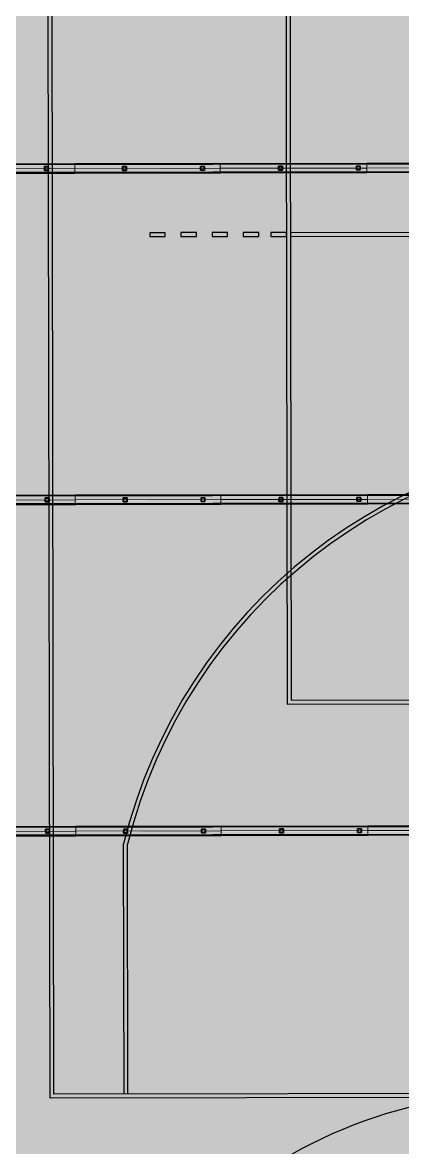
# Model space of a CAD drawing. Header units: inches. Extents: x 1693 to 10990, y 1878 to 5055.
# Drawn here: x 10303.23 to 10306.52, y 4348.23 to 4357.97 of the extents above; entities that cross this region are included whole.
import ezdxf

# ---------------------------------------------------------------- set-up
doc = ezdxf.new("R2010")
doc.units = ezdxf.units.IN
doc.linetypes.add('Rayas Pequeñas', pattern=[0.141111, 0.070556, -0.070556])
doc.layers.add('BLOQUE E-MOBILIARIO', color=7, linetype='Continuous')
doc.layers.add('BLOQUE E-MOBILIARIO_Pluma_Nº__28', color=7, linetype='Continuous', lineweight=35, true_color=0xa80f02)
doc.layers.add('CUBIERTA CALAMINON Y TRANSLUCIDO_Pluma_Nº__4', color=7, linetype='Continuous', lineweight=13, true_color=0x029e21)
doc.layers.add('CUBIERTA CALAMINON Y TRANSLUCIDO_Pluma_Nº__19', color=255, linetype='Continuous', lineweight=0)
doc.layers.add('CUBIERTA CALAMINON Y TRANSLUCIDO_Pluma_Nº__60', color=230, linetype='Continuous', lineweight=25)
pattern_1 = [(45, (0, 0), (-0.079549513, 0.079549513), []), (45, (-0.02652, 0.02652), (-0.079549513, 0.079549513), [])]

# ---------------------------------------------------------------- blocks, each defined once
blk = doc.blocks.new('SHS Conf en Caliente V 23[206]', base_point=(-13.126, -408.467))
at = {"layer": 'BLOQUE E-MOBILIARIO', "linetype": 'Continuous', "lineweight": 0, "true_color": 0xffffff}
h = blk.add_hatch(dxfattribs=at)
h.set_pattern_fill('ACERO', style=0, pattern_type=2)
h.set_pattern_definition(pattern_1)
h.paths.add_polyline_path([(-13.142, -408.435), (-13.158, -408.482), (-13.111, -408.498), (-13.094, -408.451)])
h.paths.add_polyline_path([(-13.14, -408.439), (-13.098, -408.453), (-13.112, -408.495), (-13.154, -408.48)], flags=0)
at = {"layer": 'BLOQUE E-MOBILIARIO_Pluma_Nº__28', "color": 14, "linetype": 'Rayas Pequeñas', "lineweight": 35, "true_color": 0xa80f02}
for p, q in [((-13.158, -408.482), (-13.142, -408.435)), ((-13.111, -408.498), (-13.158, -408.482)), ((-13.14, -408.439), (-13.154, -408.48)), ((-13.154, -408.48), (-13.112, -408.495)), ((-13.142, -408.435), (-13.094, -408.451)), ((-13.098, -408.453), (-13.14, -408.439)), ((-13.112, -408.495), (-13.098, -408.453)), ((-13.094, -408.451), (-13.111, -408.498))]:
    blk.add_line(p, q, dxfattribs=at)
blk = doc.blocks.new('SHS Conf en Caliente V 23[207]', base_point=(-14.073, -408.144))
at = {"layer": 'BLOQUE E-MOBILIARIO', "linetype": 'Continuous', "lineweight": 0, "true_color": 0xffffff}
h = blk.add_hatch(dxfattribs=at)
h.set_pattern_fill('ACERO', style=0, pattern_type=2)
h.set_pattern_definition(pattern_1)
h.paths.add_polyline_path([(-14.088, -408.112), (-14.104, -408.159), (-14.057, -408.175), (-14.041, -408.128)])
h.paths.add_polyline_path([(-14.086, -408.116), (-14.045, -408.13), (-14.059, -408.171), (-14.1, -408.157)], flags=0)
at = {"layer": 'BLOQUE E-MOBILIARIO_Pluma_Nº__28', "color": 14, "linetype": 'Rayas Pequeñas', "lineweight": 35, "true_color": 0xa80f02}
for p, q in [((-14.104, -408.159), (-14.088, -408.112)), ((-14.057, -408.175), (-14.104, -408.159)), ((-14.086, -408.116), (-14.1, -408.157)), ((-14.1, -408.157), (-14.059, -408.171)), ((-14.088, -408.112), (-14.041, -408.128)), ((-14.045, -408.13), (-14.086, -408.116)), ((-14.059, -408.171), (-14.045, -408.13)), ((-14.041, -408.128), (-14.057, -408.175))]:
    blk.add_line(p, q, dxfattribs=at)
blk = doc.blocks.new('SHS Conf en Caliente V 23[208]', base_point=(-15.019, -407.82))
at = {"layer": 'BLOQUE E-MOBILIARIO', "linetype": 'Continuous', "lineweight": 0, "true_color": 0xffffff}
h = blk.add_hatch(dxfattribs=at)
h.set_pattern_fill('ACERO', style=0, pattern_type=2)
h.set_pattern_definition(pattern_1)
h.paths.add_polyline_path([(-15.034, -407.789), (-15.051, -407.836), (-15.003, -407.852), (-14.987, -407.805)])
h.paths.add_polyline_path([(-15.033, -407.792), (-14.991, -407.807), (-15.005, -407.848), (-15.047, -407.834)], flags=0)
at = {"layer": 'BLOQUE E-MOBILIARIO_Pluma_Nº__28', "color": 14, "linetype": 'Rayas Pequeñas', "lineweight": 35, "true_color": 0xa80f02}
for p, q in [((-15.051, -407.836), (-15.034, -407.789)), ((-15.033, -407.792), (-15.047, -407.834)), ((-15.034, -407.789), (-14.987, -407.805)), ((-14.991, -407.807), (-15.033, -407.792)), ((-15.005, -407.848), (-14.991, -407.807)), ((-14.987, -407.805), (-15.003, -407.852)), ((-15.003, -407.852), (-15.051, -407.836)), ((-15.047, -407.834), (-15.005, -407.848))]:
    blk.add_line(p, q, dxfattribs=at)
blk = doc.blocks.new('SHS Conf en Caliente V 23[209]', base_point=(-15.965, -407.497))
at = {"layer": 'BLOQUE E-MOBILIARIO', "linetype": 'Continuous', "lineweight": 0, "true_color": 0xffffff}
h = blk.add_hatch(dxfattribs=at)
h.set_pattern_fill('ACERO', style=0, pattern_type=2)
h.set_pattern_definition(pattern_1)
h.paths.add_polyline_path([(-15.981, -407.466), (-15.997, -407.513), (-15.95, -407.529), (-15.933, -407.482)])
h.paths.add_polyline_path([(-15.979, -407.469), (-15.937, -407.484), (-15.952, -407.525), (-15.993, -407.511)], flags=0)
at = {"layer": 'BLOQUE E-MOBILIARIO_Pluma_Nº__28', "color": 14, "linetype": 'Rayas Pequeñas', "lineweight": 35, "true_color": 0xa80f02}
for p, q in [((-15.997, -407.513), (-15.981, -407.466)), ((-15.95, -407.529), (-15.997, -407.513)), ((-15.979, -407.469), (-15.993, -407.511)), ((-15.993, -407.511), (-15.952, -407.525)), ((-15.981, -407.466), (-15.933, -407.482)), ((-15.937, -407.484), (-15.979, -407.469)), ((-15.952, -407.525), (-15.937, -407.484)), ((-15.933, -407.482), (-15.95, -407.529))]:
    blk.add_line(p, q, dxfattribs=at)
blk = doc.blocks.new('SHS Conf en Caliente V 23[210]', base_point=(-16.912, -407.174))
at = {"layer": 'BLOQUE E-MOBILIARIO', "linetype": 'Continuous', "lineweight": 0, "true_color": 0xffffff}
h = blk.add_hatch(dxfattribs=at)
h.set_pattern_fill('ACERO', style=0, pattern_type=2)
h.set_pattern_definition(pattern_1)
h.paths.add_polyline_path([(-16.927, -407.142), (-16.943, -407.19), (-16.896, -407.206), (-16.88, -407.159)])
h.paths.add_polyline_path([(-16.925, -407.146), (-16.884, -407.16), (-16.898, -407.202), (-16.94, -407.188)], flags=0)
at = {"layer": 'BLOQUE E-MOBILIARIO_Pluma_Nº__28', "color": 14, "linetype": 'Rayas Pequeñas', "lineweight": 35, "true_color": 0xa80f02}
for p, q in [((-16.943, -407.19), (-16.927, -407.142)), ((-16.896, -407.206), (-16.943, -407.19)), ((-16.925, -407.146), (-16.94, -407.188)), ((-16.94, -407.188), (-16.898, -407.202)), ((-16.927, -407.142), (-16.88, -407.159)), ((-16.884, -407.16), (-16.925, -407.146)), ((-16.898, -407.202), (-16.884, -407.16)), ((-16.88, -407.159), (-16.896, -407.206))]:
    blk.add_line(p, q, dxfattribs=at)
blk = doc.blocks.new('SHS Conf en Caliente V 23[235]', base_point=(-14.499, -412.489))
at = {"layer": 'BLOQUE E-MOBILIARIO', "linetype": 'Continuous', "lineweight": 0, "true_color": 0xffffff}
h = blk.add_hatch(dxfattribs=at)
h.set_pattern_fill('ACERO', style=0, pattern_type=2)
h.set_pattern_definition(pattern_1)
h.paths.add_polyline_path([(-14.515, -412.457), (-14.531, -412.504), (-14.484, -412.52), (-14.468, -412.473)])
h.paths.add_polyline_path([(-14.513, -412.461), (-14.472, -412.475), (-14.486, -412.517), (-14.527, -412.502)], flags=0)
at = {"layer": 'BLOQUE E-MOBILIARIO_Pluma_Nº__28', "color": 14, "linetype": 'Rayas Pequeñas', "lineweight": 35, "true_color": 0xa80f02}
for p, q in [((-14.531, -412.504), (-14.515, -412.457)), ((-14.484, -412.52), (-14.531, -412.504)), ((-14.513, -412.461), (-14.527, -412.502)), ((-14.527, -412.502), (-14.486, -412.517)), ((-14.515, -412.457), (-14.468, -412.473)), ((-14.472, -412.475), (-14.513, -412.461)), ((-14.486, -412.517), (-14.472, -412.475)), ((-14.468, -412.473), (-14.484, -412.52))]:
    blk.add_line(p, q, dxfattribs=at)
blk = doc.blocks.new('SHS Conf en Caliente V 23[236]', base_point=(-15.446, -412.166))
at = {"layer": 'BLOQUE E-MOBILIARIO', "linetype": 'Continuous', "lineweight": 0, "true_color": 0xffffff}
h = blk.add_hatch(dxfattribs=at)
h.set_pattern_fill('ACERO', style=0, pattern_type=2)
h.set_pattern_definition(pattern_1)
h.paths.add_polyline_path([(-15.461, -412.134), (-15.478, -412.181), (-15.43, -412.197), (-15.414, -412.15)])
h.paths.add_polyline_path([(-15.46, -412.138), (-15.418, -412.152), (-15.432, -412.193), (-15.474, -412.179)], flags=0)
at = {"layer": 'BLOQUE E-MOBILIARIO_Pluma_Nº__28', "color": 14, "linetype": 'Rayas Pequeñas', "lineweight": 35, "true_color": 0xa80f02}
for p, q in [((-15.478, -412.181), (-15.461, -412.134)), ((-15.46, -412.138), (-15.474, -412.179)), ((-15.461, -412.134), (-15.414, -412.15)), ((-15.418, -412.152), (-15.46, -412.138)), ((-15.43, -412.197), (-15.478, -412.181)), ((-15.474, -412.179), (-15.432, -412.193)), ((-15.432, -412.193), (-15.418, -412.152)), ((-15.414, -412.15), (-15.43, -412.197))]:
    blk.add_line(p, q, dxfattribs=at)
blk = doc.blocks.new('SHS Conf en Caliente V 23[237]', base_point=(-16.392, -411.842))
at = {"layer": 'BLOQUE E-MOBILIARIO', "linetype": 'Continuous', "lineweight": 0, "true_color": 0xffffff}
h = blk.add_hatch(dxfattribs=at)
h.set_pattern_fill('ACERO', style=0, pattern_type=2)
h.set_pattern_definition(pattern_1)
h.paths.add_polyline_path([(-16.408, -411.811), (-16.424, -411.858), (-16.377, -411.874), (-16.36, -411.827)])
h.paths.add_polyline_path([(-16.406, -411.814), (-16.364, -411.829), (-16.378, -411.87), (-16.42, -411.856)], flags=0)
at = {"layer": 'BLOQUE E-MOBILIARIO_Pluma_Nº__28', "color": 14, "linetype": 'Rayas Pequeñas', "lineweight": 35, "true_color": 0xa80f02}
for p, q in [((-16.424, -411.858), (-16.408, -411.811)), ((-16.406, -411.814), (-16.42, -411.856)), ((-16.408, -411.811), (-16.36, -411.827)), ((-16.364, -411.829), (-16.406, -411.814)), ((-16.378, -411.87), (-16.364, -411.829)), ((-16.36, -411.827), (-16.377, -411.874)), ((-16.377, -411.874), (-16.424, -411.858)), ((-16.42, -411.856), (-16.378, -411.87))]:
    blk.add_line(p, q, dxfattribs=at)
blk = doc.blocks.new('SHS Conf en Caliente V 23[238]', base_point=(-17.339, -411.519))
at = {"layer": 'BLOQUE E-MOBILIARIO', "linetype": 'Continuous', "lineweight": 0, "true_color": 0xffffff}
h = blk.add_hatch(dxfattribs=at)
h.set_pattern_fill('ACERO', style=0, pattern_type=2)
h.set_pattern_definition(pattern_1)
h.paths.add_polyline_path([(-17.354, -411.488), (-17.37, -411.535), (-17.323, -411.551), (-17.307, -411.504)])
h.paths.add_polyline_path([(-17.352, -411.491), (-17.311, -411.506), (-17.325, -411.547), (-17.366, -411.533)], flags=0)
at = {"layer": 'BLOQUE E-MOBILIARIO_Pluma_Nº__28', "color": 14, "linetype": 'Rayas Pequeñas', "lineweight": 35, "true_color": 0xa80f02}
for p, q in [((-17.37, -411.535), (-17.354, -411.488)), ((-17.323, -411.551), (-17.37, -411.535)), ((-17.352, -411.491), (-17.366, -411.533)), ((-17.366, -411.533), (-17.325, -411.547)), ((-17.354, -411.488), (-17.307, -411.504)), ((-17.311, -411.506), (-17.352, -411.491)), ((-17.325, -411.547), (-17.311, -411.506)), ((-17.307, -411.504), (-17.323, -411.551))]:
    blk.add_line(p, q, dxfattribs=at)
blk = doc.blocks.new('SHS Conf en Caliente V 23[239]', base_point=(-18.285, -411.196))
at = {"layer": 'BLOQUE E-MOBILIARIO', "linetype": 'Continuous', "lineweight": 0, "true_color": 0xffffff}
h = blk.add_hatch(dxfattribs=at)
h.set_pattern_fill('ACERO', style=0, pattern_type=2)
h.set_pattern_definition(pattern_1)
h.paths.add_polyline_path([(-18.3, -411.164), (-18.317, -411.212), (-18.269, -411.228), (-18.253, -411.181)])
h.paths.add_polyline_path([(-18.299, -411.168), (-18.257, -411.182), (-18.271, -411.224), (-18.313, -411.21)], flags=0)
at = {"layer": 'BLOQUE E-MOBILIARIO_Pluma_Nº__28', "color": 14, "linetype": 'Rayas Pequeñas', "lineweight": 35, "true_color": 0xa80f02}
for p, q in [((-18.317, -411.212), (-18.3, -411.164)), ((-18.269, -411.228), (-18.317, -411.212)), ((-18.299, -411.168), (-18.313, -411.21)), ((-18.313, -411.21), (-18.271, -411.224)), ((-18.3, -411.164), (-18.253, -411.181)), ((-18.257, -411.182), (-18.299, -411.168)), ((-18.271, -411.224), (-18.257, -411.182)), ((-18.253, -411.181), (-18.269, -411.228))]:
    blk.add_line(p, q, dxfattribs=at)
blk = doc.blocks.new('SHS Conf en Caliente V 23[264]', base_point=(-15.873, -416.511))
at = {"layer": 'BLOQUE E-MOBILIARIO', "linetype": 'Continuous', "lineweight": 0, "true_color": 0xffffff}
h = blk.add_hatch(dxfattribs=at)
h.set_pattern_fill('ACERO', style=0, pattern_type=2)
h.set_pattern_definition(pattern_1)
h.paths.add_polyline_path([(-15.888, -416.479), (-15.904, -416.526), (-15.857, -416.542), (-15.841, -416.495)])
h.paths.add_polyline_path([(-15.886, -416.483), (-15.845, -416.497), (-15.859, -416.539), (-15.901, -416.524)], flags=0)
at = {"layer": 'BLOQUE E-MOBILIARIO_Pluma_Nº__28', "color": 14, "linetype": 'Rayas Pequeñas', "lineweight": 35, "true_color": 0xa80f02}
for p, q in [((-15.904, -416.526), (-15.888, -416.479)), ((-15.857, -416.542), (-15.904, -416.526)), ((-15.886, -416.483), (-15.901, -416.524)), ((-15.901, -416.524), (-15.859, -416.539)), ((-15.888, -416.479), (-15.841, -416.495)), ((-15.845, -416.497), (-15.886, -416.483)), ((-15.859, -416.539), (-15.845, -416.497)), ((-15.841, -416.495), (-15.857, -416.542))]:
    blk.add_line(p, q, dxfattribs=at)
blk = doc.blocks.new('SHS Conf en Caliente V 23[265]', base_point=(-16.819, -416.188))
at = {"layer": 'BLOQUE E-MOBILIARIO', "linetype": 'Continuous', "lineweight": 0, "true_color": 0xffffff}
h = blk.add_hatch(dxfattribs=at)
h.set_pattern_fill('ACERO', style=0, pattern_type=2)
h.set_pattern_definition(pattern_1)
h.paths.add_polyline_path([(-16.835, -416.156), (-16.851, -416.203), (-16.804, -416.219), (-16.787, -416.172)])
h.paths.add_polyline_path([(-16.833, -416.16), (-16.791, -416.174), (-16.805, -416.215), (-16.847, -416.201)], flags=0)
at = {"layer": 'BLOQUE E-MOBILIARIO_Pluma_Nº__28', "color": 14, "linetype": 'Rayas Pequeñas', "lineweight": 35, "true_color": 0xa80f02}
for p, q in [((-16.851, -416.203), (-16.835, -416.156)), ((-16.833, -416.16), (-16.847, -416.201)), ((-16.835, -416.156), (-16.787, -416.172)), ((-16.791, -416.174), (-16.833, -416.16)), ((-16.805, -416.215), (-16.791, -416.174)), ((-16.787, -416.172), (-16.804, -416.219)), ((-16.804, -416.219), (-16.851, -416.203)), ((-16.847, -416.201), (-16.805, -416.215))]:
    blk.add_line(p, q, dxfattribs=at)
blk = doc.blocks.new('SHS Conf en Caliente V 23[266]', base_point=(-17.765, -415.864))
at = {"layer": 'BLOQUE E-MOBILIARIO', "linetype": 'Continuous', "lineweight": 0, "true_color": 0xffffff}
h = blk.add_hatch(dxfattribs=at)
h.set_pattern_fill('ACERO', style=0, pattern_type=2)
h.set_pattern_definition(pattern_1)
h.paths.add_polyline_path([(-17.781, -415.833), (-17.797, -415.88), (-17.75, -415.896), (-17.734, -415.849)])
h.paths.add_polyline_path([(-17.779, -415.837), (-17.738, -415.851), (-17.752, -415.892), (-17.793, -415.878)], flags=0)
at = {"layer": 'BLOQUE E-MOBILIARIO_Pluma_Nº__28', "color": 14, "linetype": 'Rayas Pequeñas', "lineweight": 35, "true_color": 0xa80f02}
for p, q in [((-17.797, -415.88), (-17.781, -415.833)), ((-17.75, -415.896), (-17.797, -415.88)), ((-17.779, -415.837), (-17.793, -415.878)), ((-17.793, -415.878), (-17.752, -415.892)), ((-17.781, -415.833), (-17.734, -415.849)), ((-17.738, -415.851), (-17.779, -415.837)), ((-17.752, -415.892), (-17.738, -415.851)), ((-17.734, -415.849), (-17.75, -415.896))]:
    blk.add_line(p, q, dxfattribs=at)
blk = doc.blocks.new('SHS Conf en Caliente V 23[267]', base_point=(-18.712, -415.541))
at = {"layer": 'BLOQUE E-MOBILIARIO', "linetype": 'Continuous', "lineweight": 0, "true_color": 0xffffff}
h = blk.add_hatch(dxfattribs=at)
h.set_pattern_fill('ACERO', style=0, pattern_type=2)
h.set_pattern_definition(pattern_1)
h.paths.add_polyline_path([(-18.727, -415.51), (-18.744, -415.557), (-18.696, -415.573), (-18.68, -415.526)])
h.paths.add_polyline_path([(-18.726, -415.513), (-18.684, -415.528), (-18.698, -415.569), (-18.74, -415.555)], flags=0)
at = {"layer": 'BLOQUE E-MOBILIARIO_Pluma_Nº__28', "color": 14, "linetype": 'Rayas Pequeñas', "lineweight": 35, "true_color": 0xa80f02}
for p, q in [((-18.744, -415.557), (-18.727, -415.51)), ((-18.696, -415.573), (-18.744, -415.557)), ((-18.726, -415.513), (-18.74, -415.555)), ((-18.74, -415.555), (-18.698, -415.569)), ((-18.727, -415.51), (-18.68, -415.526)), ((-18.684, -415.528), (-18.726, -415.513)), ((-18.698, -415.569), (-18.684, -415.528)), ((-18.68, -415.526), (-18.696, -415.573))]:
    blk.add_line(p, q, dxfattribs=at)
blk = doc.blocks.new('SHS Conf en Caliente V 23[268]', base_point=(-19.658, -415.218))
at = {"layer": 'BLOQUE E-MOBILIARIO', "linetype": 'Continuous', "lineweight": 0, "true_color": 0xffffff}
h = blk.add_hatch(dxfattribs=at)
h.set_pattern_fill('ACERO', style=0, pattern_type=2)
h.set_pattern_definition(pattern_1)
h.paths.add_polyline_path([(-19.674, -415.186), (-19.69, -415.234), (-19.643, -415.25), (-19.626, -415.203)])
h.paths.add_polyline_path([(-19.672, -415.19), (-19.63, -415.204), (-19.644, -415.246), (-19.686, -415.232)], flags=0)
at = {"layer": 'BLOQUE E-MOBILIARIO_Pluma_Nº__28', "color": 14, "linetype": 'Rayas Pequeñas', "lineweight": 35, "true_color": 0xa80f02}
for p, q in [((-19.69, -415.234), (-19.674, -415.186)), ((-19.643, -415.25), (-19.69, -415.234)), ((-19.672, -415.19), (-19.686, -415.232)), ((-19.686, -415.232), (-19.644, -415.246)), ((-19.674, -415.186), (-19.626, -415.203)), ((-19.63, -415.204), (-19.672, -415.19)), ((-19.644, -415.246), (-19.63, -415.204)), ((-19.626, -415.203), (-19.643, -415.25))]:
    blk.add_line(p, q, dxfattribs=at)

msp = doc.modelspace()

# ---------------------------------------------------------------- hatches: boundary and pattern name
at = {"layer": 'CUBIERTA CALAMINON Y TRANSLUCIDO_Pluma_Nº__19', "linetype": 'Continuous', "lineweight": 0}
h = msp.add_hatch(color=255, dxfattribs=at)
h.set_gradient(color1=(255, 255, 255), color2=(0, 0, 0), one_color=1, name='INVCYLINDER')
h.paths.add_polyline_path([(10295.9652, 4359.5653), (10295.9634, 4356.6964), (10318.0033, 4356.7332), (10318.0021, 4359.5916)])
h = msp.add_hatch(color=255, dxfattribs=at)
h.set_gradient(color1=(199, 200, 202), color2=(0, 0, 0), one_color=1, name='INVCYLINDER')
h.paths.add_polyline_path([(10295.97, 4356.6964), (10295.9682, 4353.8275), (10318.0081, 4353.8643), (10318.007, 4356.7227)])
h = msp.add_hatch(color=255, dxfattribs=at)
h.set_gradient(color1=(255, 255, 255), color2=(0, 0, 0), one_color=1, name='INVCYLINDER')
h.paths.add_polyline_path([(10295.9747, 4353.8275), (10295.973, 4350.9585), (10318.0129, 4350.9953), (10318.0117, 4353.8538)])
h = msp.add_hatch(color=255, dxfattribs=at)
h.set_gradient(color1=(199, 200, 202), color2=(0, 0, 0), one_color=1, name='INVCYLINDER')
h.paths.add_polyline_path([(10295.9795, 4350.9586), (10295.9778, 4348.0896), (10318.0177, 4348.1264), (10318.0165, 4350.9848)])

# ---------------------------------------------------------------- linework, layer by layer
at = {"layer": 'CUBIERTA CALAMINON Y TRANSLUCIDO_Pluma_Nº__4', "color": 104, "linetype": 'Continuous', "lineweight": 5, "true_color": 0x029e21, "flags": 128}
for points in [[(10297.1744, 4356.7352), (10297.764, 4356.7362), (10298.8796, 4356.738), (10300.0348, 4356.74), (10301.2242, 4356.742), (10302.4423, 4356.744), (10303.6837, 4356.7461), (10304.9426, 4356.7482), (10306.2131, 4356.7503), (10307.4895, 4356.7524), (10308.766, 4356.7546), (10310.0365, 4356.7567), (10311.2954, 4356.7588), (10312.5367, 4356.7609), (10313.7549, 4356.7629), (10314.9443, 4356.7649), (10316.0994, 4356.7668), (10317.215, 4356.7687), (10317.8047, 4356.7696)], [(10317.802, 4356.775), (10316.097, 4356.7722), (10314.9422, 4356.7703), (10313.7531, 4356.7683), (10312.5353, 4356.7662), (10311.2943, 4356.7642), (10310.0358, 4356.7621), (10308.7656, 4356.76), (10307.4895, 4356.7578), (10306.2135, 4356.7557), (10304.9433, 4356.7536), (10303.6848, 4356.7515), (10302.4438, 4356.7494), (10301.226, 4356.7474), (10300.0369, 4356.7454), (10298.8821, 4356.7435), (10297.177, 4356.7406)], [(10315.777, 4356.7663), (10314.9443, 4356.7649), (10313.7549, 4356.7629), (10312.5367, 4356.7609), (10311.2954, 4356.7588), (10310.0365, 4356.7567), (10308.766, 4356.7546), (10307.4895, 4356.7524), (10306.2131, 4356.7503), (10304.9426, 4356.7482), (10303.6837, 4356.7461), (10302.4423, 4356.744), (10301.2242, 4356.742), (10300.0348, 4356.74), (10299.2021, 4356.7386)], [(10315.7643, 4356.7716), (10314.9422, 4356.7703), (10313.7531, 4356.7683), (10312.5353, 4356.7662), (10311.2943, 4356.7642), (10310.0358, 4356.7621), (10308.7656, 4356.76), (10307.4895, 4356.7578), (10306.2135, 4356.7557), (10304.9433, 4356.7536), (10303.6848, 4356.7515), (10302.4438, 4356.7494), (10301.226, 4356.7474), (10300.0369, 4356.7454), (10299.2148, 4356.744)], [(10303.6848, 4356.7515), (10303.6846, 4356.7514), (10303.6844, 4356.7511), (10303.6842, 4356.7506), (10303.684, 4356.7499), (10303.6839, 4356.7491), (10303.6838, 4356.7481), (10303.6837, 4356.7471), (10303.6837, 4356.7461), (10303.6838, 4356.7093), (10303.6838, 4356.6725), (10303.6839, 4356.6714), (10303.6839, 4356.6704), (10303.684, 4356.6695), (10303.6842, 4356.6687), (10303.6843, 4356.668), (10303.6845, 4356.6675), (10303.6847, 4356.6672), (10303.6849, 4356.6671)], [(10303.6848, 4356.7515), (10303.6846, 4356.7514), (10303.6844, 4356.7511), (10303.6842, 4356.7506), (10303.684, 4356.7499), (10303.6839, 4356.7491), (10303.6838, 4356.7481), (10303.6837, 4356.7471), (10303.6837, 4356.7461), (10303.6838, 4356.7093), (10303.6838, 4356.6725), (10303.6839, 4356.6714), (10303.6839, 4356.6704), (10303.684, 4356.6695), (10303.6842, 4356.6687), (10303.6843, 4356.668), (10303.6845, 4356.6675), (10303.6847, 4356.6672), (10303.6849, 4356.6671)], [(10304.9433, 4356.7536), (10304.9431, 4356.7535), (10304.943, 4356.7532), (10304.9429, 4356.7527), (10304.9428, 4356.752), (10304.9427, 4356.7512), (10304.9426, 4356.7502), (10304.9426, 4356.7492), (10304.9426, 4356.7482), (10304.9426, 4356.7114), (10304.9427, 4356.6746), (10304.9427, 4356.6735), (10304.9427, 4356.6725), (10304.9428, 4356.6716), (10304.9429, 4356.6708), (10304.943, 4356.6701), (10304.9431, 4356.6696), (10304.9433, 4356.6693), (10304.9434, 4356.6692)], [(10304.9433, 4356.7536), (10304.9431, 4356.7535), (10304.943, 4356.7532), (10304.9429, 4356.7527), (10304.9428, 4356.752), (10304.9427, 4356.7512), (10304.9426, 4356.7502), (10304.9426, 4356.7492), (10304.9426, 4356.7482), (10304.9426, 4356.7114), (10304.9427, 4356.6746), (10304.9427, 4356.6735), (10304.9427, 4356.6725), (10304.9428, 4356.6716), (10304.9429, 4356.6708), (10304.943, 4356.6701), (10304.9431, 4356.6696), (10304.9433, 4356.6693), (10304.9434, 4356.6692)], [(10306.2135, 4356.7557), (10306.2134, 4356.7556), (10306.2133, 4356.7553), (10306.2133, 4356.7548), (10306.2132, 4356.7541), (10306.2132, 4356.7533), (10306.2131, 4356.7524), (10306.2131, 4356.7513), (10306.2131, 4356.7503), (10306.2132, 4356.7135), (10306.2132, 4356.6767), (10306.2133, 4356.6757), (10306.2133, 4356.6746), (10306.2133, 4356.6737), (10306.2134, 4356.6729), (10306.2134, 4356.6722), (10306.2135, 4356.6717), (10306.2135, 4356.6714), (10306.2136, 4356.6713)], [(10306.2135, 4356.7557), (10306.2134, 4356.7556), (10306.2133, 4356.7553), (10306.2133, 4356.7548), (10306.2132, 4356.7541), (10306.2132, 4356.7533), (10306.2131, 4356.7524), (10306.2131, 4356.7513), (10306.2131, 4356.7503), (10306.2132, 4356.7135), (10306.2132, 4356.6767), (10306.2133, 4356.6757), (10306.2133, 4356.6746), (10306.2133, 4356.6737), (10306.2134, 4356.6729), (10306.2134, 4356.6722), (10306.2135, 4356.6717), (10306.2135, 4356.6714), (10306.2136, 4356.6713)], [(10317.8048, 4356.6961), (10316.0996, 4356.6932), (10314.9444, 4356.6913), (10313.755, 4356.6893), (10312.5369, 4356.6873), (10311.2955, 4356.6852), (10310.0366, 4356.6831), (10308.7661, 4356.681), (10307.4897, 4356.6788), (10306.2132, 4356.6767), (10304.9427, 4356.6746), (10303.6838, 4356.6725), (10302.4425, 4356.6704), (10301.2243, 4356.6684), (10300.0349, 4356.6664), (10298.8798, 4356.6645), (10297.1745, 4356.6616)], [(10317.8022, 4356.6907), (10316.0971, 4356.6878), (10314.9423, 4356.6859), (10313.7532, 4356.6839), (10312.5354, 4356.6819), (10311.2944, 4356.6798), (10310.0359, 4356.6777), (10308.7657, 4356.6756), (10307.4897, 4356.6734), (10306.2136, 4356.6713), (10304.9434, 4356.6692), (10303.6849, 4356.6671), (10302.4439, 4356.665), (10301.2261, 4356.663), (10300.037, 4356.661), (10298.8822, 4356.6591), (10297.1772, 4356.6562)], [(10297.7641, 4356.6994), (10298.8797, 4356.7013), (10300.0348, 4356.7032), (10301.2242, 4356.7052), (10302.4424, 4356.7072), (10303.6838, 4356.7093), (10304.9426, 4356.7114), (10306.2132, 4356.7135), (10307.4761, 4356.7156)], [(10299.2022, 4356.7018), (10300.0348, 4356.7032), (10301.2242, 4356.7052), (10302.4424, 4356.7072), (10303.6838, 4356.7093), (10304.9426, 4356.7114), (10306.2132, 4356.7135), (10307.4761, 4356.7156)], [(10315.7771, 4356.6927), (10314.9444, 4356.6913), (10313.755, 4356.6893), (10312.5369, 4356.6873), (10311.2955, 4356.6852), (10310.0366, 4356.6831), (10308.7661, 4356.681), (10307.4897, 4356.6788), (10306.2132, 4356.6767), (10304.9427, 4356.6746), (10303.6838, 4356.6725), (10302.4425, 4356.6704), (10301.2243, 4356.6684), (10300.0349, 4356.6664), (10299.2022, 4356.665)], [(10315.7644, 4356.6873), (10314.9423, 4356.6859), (10313.7532, 4356.6839), (10312.5354, 4356.6819), (10311.2944, 4356.6798), (10310.0359, 4356.6777), (10308.7657, 4356.6756), (10307.4897, 4356.6734), (10306.2136, 4356.6713), (10304.9434, 4356.6692), (10303.6849, 4356.6671), (10302.4439, 4356.665), (10301.2261, 4356.663), (10300.037, 4356.661), (10299.2149, 4356.6596)], [(10297.1792, 4353.8663), (10297.7688, 4353.8673), (10298.8844, 4353.8691), (10300.0396, 4353.871), (10301.229, 4353.873), (10302.4471, 4353.8751), (10303.6885, 4353.8771), (10304.9474, 4353.8792), (10306.2179, 4353.8814), (10307.4943, 4353.8835), (10308.7707, 4353.8856), (10310.0413, 4353.8878), (10311.3002, 4353.8899), (10312.5415, 4353.8919), (10313.7597, 4353.894), (10314.9491, 4353.8959), (10316.1042, 4353.8979), (10317.2198, 4353.8997), (10317.8095, 4353.9007)], [(10317.8096, 4353.8271), (10316.1044, 4353.8243), (10314.9492, 4353.8224), (10313.7598, 4353.8204), (10312.5416, 4353.8183), (10311.3003, 4353.8163), (10310.0414, 4353.8142), (10308.7709, 4353.8121), (10307.4945, 4353.8099), (10306.218, 4353.8078), (10304.9475, 4353.8057), (10303.6886, 4353.8036), (10302.4473, 4353.8015), (10301.2291, 4353.7995), (10300.0397, 4353.7975), (10298.8845, 4353.7955), (10297.1793, 4353.7927)], [(10317.8068, 4353.9061), (10316.1018, 4353.9033), (10314.9469, 4353.9013), (10313.7579, 4353.8994), (10312.5401, 4353.8973), (10311.2991, 4353.8953), (10310.0406, 4353.8932), (10308.7704, 4353.891), (10307.4943, 4353.8889), (10306.2183, 4353.8868), (10304.9481, 4353.8846), (10303.6896, 4353.8825), (10302.4486, 4353.8805), (10301.2307, 4353.8784), (10300.0417, 4353.8765), (10298.8869, 4353.8745), (10297.1818, 4353.8717)], [(10317.807, 4353.8217), (10316.1019, 4353.8189), (10314.9471, 4353.817), (10313.758, 4353.815), (10312.5402, 4353.8129), (10311.2992, 4353.8109), (10310.0407, 4353.8088), (10308.7705, 4353.8066), (10307.4945, 4353.8045), (10306.2184, 4353.8024), (10304.9482, 4353.8003), (10303.6897, 4353.7982), (10302.4487, 4353.7961), (10301.2309, 4353.7941), (10300.0418, 4353.7921), (10298.887, 4353.7901), (10297.182, 4353.7873)], [(10297.7689, 4353.8305), (10298.8845, 4353.8323), (10300.0396, 4353.8343), (10301.229, 4353.8362), (10302.4472, 4353.8383), (10303.6886, 4353.8404), (10304.9474, 4353.8425), (10306.218, 4353.8446), (10307.4809, 4353.8467)], [(10315.7818, 4353.8973), (10314.9491, 4353.8959), (10313.7597, 4353.894), (10312.5415, 4353.8919), (10311.3002, 4353.8899), (10310.0413, 4353.8878), (10308.7707, 4353.8856), (10307.4943, 4353.8835), (10306.2179, 4353.8814), (10304.9474, 4353.8792), (10303.6885, 4353.8771), (10302.4471, 4353.8751), (10301.229, 4353.873), (10300.0396, 4353.871), (10299.2069, 4353.8697)], [(10299.207, 4353.8329), (10300.0396, 4353.8343), (10301.229, 4353.8362), (10302.4472, 4353.8383), (10303.6886, 4353.8404), (10304.9474, 4353.8425), (10306.218, 4353.8446), (10307.4809, 4353.8467)], [(10315.7819, 4353.8238), (10314.9492, 4353.8224), (10313.7598, 4353.8204), (10312.5416, 4353.8183), (10311.3003, 4353.8163), (10310.0414, 4353.8142), (10308.7709, 4353.8121), (10307.4945, 4353.8099), (10306.218, 4353.8078), (10304.9475, 4353.8057), (10303.6886, 4353.8036), (10302.4473, 4353.8015), (10301.2291, 4353.7995), (10300.0397, 4353.7975), (10299.207, 4353.7961)], [(10315.7691, 4353.9027), (10314.9469, 4353.9013), (10313.7579, 4353.8994), (10312.5401, 4353.8973), (10311.2991, 4353.8953), (10310.0406, 4353.8932), (10308.7704, 4353.891), (10307.4943, 4353.8889), (10306.2183, 4353.8868), (10304.9481, 4353.8846), (10303.6896, 4353.8825), (10302.4486, 4353.8805), (10301.2307, 4353.8784), (10300.0417, 4353.8765), (10299.2196, 4353.8751)], [(10315.7692, 4353.8183), (10314.9471, 4353.817), (10313.758, 4353.815), (10312.5402, 4353.8129), (10311.2992, 4353.8109), (10310.0407, 4353.8088), (10308.7705, 4353.8066), (10307.4945, 4353.8045), (10306.2184, 4353.8024), (10304.9482, 4353.8003), (10303.6897, 4353.7982), (10302.4487, 4353.7961), (10301.2309, 4353.7941), (10300.0418, 4353.7921), (10299.2197, 4353.7907)], [(10303.6896, 4353.8825), (10303.6894, 4353.8824), (10303.6892, 4353.8821), (10303.689, 4353.8816), (10303.6888, 4353.881), (10303.6887, 4353.8801), (10303.6886, 4353.8792), (10303.6885, 4353.8782), (10303.6885, 4353.8771), (10303.6886, 4353.8404), (10303.6886, 4353.8036), (10303.6886, 4353.8025), (10303.6887, 4353.8015), (10303.6888, 4353.8006), (10303.689, 4353.7997), (10303.6891, 4353.7991), (10303.6893, 4353.7986), (10303.6895, 4353.7983), (10303.6897, 4353.7982)], [(10303.6896, 4353.8825), (10303.6894, 4353.8824), (10303.6892, 4353.8821), (10303.689, 4353.8816), (10303.6888, 4353.881), (10303.6887, 4353.8801), (10303.6886, 4353.8792), (10303.6885, 4353.8782), (10303.6885, 4353.8771), (10303.6886, 4353.8404), (10303.6886, 4353.8036), (10303.6886, 4353.8025), (10303.6887, 4353.8015), (10303.6888, 4353.8006), (10303.689, 4353.7997), (10303.6891, 4353.7991), (10303.6893, 4353.7986), (10303.6895, 4353.7983), (10303.6897, 4353.7982)], [(10304.9481, 4353.8846), (10304.9479, 4353.8845), (10304.9478, 4353.8842), (10304.9477, 4353.8837), (10304.9476, 4353.8831), (10304.9475, 4353.8822), (10304.9474, 4353.8813), (10304.9474, 4353.8803), (10304.9474, 4353.8792), (10304.9474, 4353.8425), (10304.9475, 4353.8057), (10304.9475, 4353.8046), (10304.9475, 4353.8036), (10304.9476, 4353.8027), (10304.9477, 4353.8018), (10304.9478, 4353.8012), (10304.9479, 4353.8007), (10304.9481, 4353.8004), (10304.9482, 4353.8003)], [(10304.9481, 4353.8846), (10304.9479, 4353.8845), (10304.9478, 4353.8842), (10304.9477, 4353.8837), (10304.9476, 4353.8831), (10304.9475, 4353.8822), (10304.9474, 4353.8813), (10304.9474, 4353.8803), (10304.9474, 4353.8792), (10304.9474, 4353.8425), (10304.9475, 4353.8057), (10304.9475, 4353.8046), (10304.9475, 4353.8036), (10304.9476, 4353.8027), (10304.9477, 4353.8018), (10304.9478, 4353.8012), (10304.9479, 4353.8007), (10304.9481, 4353.8004), (10304.9482, 4353.8003)], [(10306.2183, 4353.8868), (10306.2182, 4353.8867), (10306.2181, 4353.8864), (10306.2181, 4353.8859), (10306.218, 4353.8852), (10306.218, 4353.8844), (10306.2179, 4353.8834), (10306.2179, 4353.8824), (10306.2179, 4353.8814), (10306.218, 4353.8446), (10306.218, 4353.8078), (10306.218, 4353.8067), (10306.2181, 4353.8057), (10306.2181, 4353.8048), (10306.2181, 4353.804), (10306.2182, 4353.8033), (10306.2183, 4353.8028), (10306.2183, 4353.8025), (10306.2184, 4353.8024)], [(10306.2183, 4353.8868), (10306.2182, 4353.8867), (10306.2181, 4353.8864), (10306.2181, 4353.8859), (10306.218, 4353.8852), (10306.218, 4353.8844), (10306.2179, 4353.8834), (10306.2179, 4353.8824), (10306.2179, 4353.8814), (10306.218, 4353.8446), (10306.218, 4353.8078), (10306.218, 4353.8067), (10306.2181, 4353.8057), (10306.2181, 4353.8048), (10306.2181, 4353.804), (10306.2182, 4353.8033), (10306.2183, 4353.8028), (10306.2183, 4353.8025), (10306.2184, 4353.8024)], [(10297.184, 4350.9973), (10297.7736, 4350.9983), (10298.8892, 4351.0002), (10300.0444, 4351.0021), (10301.2337, 4351.0041), (10302.4519, 4351.0061), (10303.6933, 4351.0082), (10304.9521, 4351.0103), (10306.2227, 4351.0124), (10307.4991, 4351.0146), (10308.7755, 4351.0167), (10310.0461, 4351.0188), (10311.3049, 4351.0209), (10312.5463, 4351.023), (10313.7645, 4351.025), (10314.9539, 4351.027), (10316.109, 4351.029), (10317.2246, 4351.0308), (10317.8143, 4351.0318)], [(10317.8116, 4351.0372), (10316.1066, 4351.0343), (10314.9517, 4351.0324), (10313.7627, 4351.0304), (10312.5449, 4351.0284), (10311.3038, 4351.0263), (10310.0454, 4351.0242), (10308.7752, 4351.0221), (10307.4991, 4351.02), (10306.2231, 4351.0178), (10304.9529, 4351.0157), (10303.6944, 4351.0136), (10302.4534, 4351.0115), (10301.2355, 4351.0095), (10300.0465, 4351.0075), (10298.8917, 4351.0056), (10297.1866, 4351.0028)], [(10315.7865, 4351.0284), (10314.9539, 4351.027), (10313.7645, 4351.025), (10312.5463, 4351.023), (10311.3049, 4351.0209), (10310.0461, 4351.0188), (10308.7755, 4351.0167), (10307.4991, 4351.0146), (10306.2227, 4351.0124), (10304.9521, 4351.0103), (10303.6933, 4351.0082), (10302.4519, 4351.0061), (10301.2337, 4351.0041), (10300.0444, 4351.0021), (10299.2117, 4351.0007)], [(10315.7739, 4351.0338), (10314.9517, 4351.0324), (10313.7627, 4351.0304), (10312.5449, 4351.0284), (10311.3038, 4351.0263), (10310.0454, 4351.0242), (10308.7752, 4351.0221), (10307.4991, 4351.02), (10306.2231, 4351.0178), (10304.9529, 4351.0157), (10303.6944, 4351.0136), (10302.4534, 4351.0115), (10301.2355, 4351.0095), (10300.0465, 4351.0075), (10299.2244, 4351.0062)], [(10303.6944, 4351.0136), (10303.6942, 4351.0135), (10303.694, 4351.0132), (10303.6938, 4351.0127), (10303.6936, 4351.012), (10303.6935, 4351.0112), (10303.6934, 4351.0103), (10303.6933, 4351.0093), (10303.6933, 4351.0082), (10303.6934, 4350.9714), (10303.6934, 4350.9346), (10303.6934, 4350.9336), (10303.6935, 4350.9326), (10303.6936, 4350.9316), (10303.6937, 4350.9308), (10303.6939, 4350.9301), (10303.6941, 4350.9296), (10303.6943, 4350.9293), (10303.6945, 4350.9292)], [(10303.6944, 4351.0136), (10303.6942, 4351.0135), (10303.694, 4351.0132), (10303.6938, 4351.0127), (10303.6936, 4351.012), (10303.6935, 4351.0112), (10303.6934, 4351.0103), (10303.6933, 4351.0093), (10303.6933, 4351.0082), (10303.6934, 4350.9714), (10303.6934, 4350.9346), (10303.6934, 4350.9336), (10303.6935, 4350.9326), (10303.6936, 4350.9316), (10303.6937, 4350.9308), (10303.6939, 4350.9301), (10303.6941, 4350.9296), (10303.6943, 4350.9293), (10303.6945, 4350.9292)], [(10304.9529, 4351.0157), (10304.9527, 4351.0156), (10304.9526, 4351.0153), (10304.9525, 4351.0148), (10304.9524, 4351.0141), (10304.9523, 4351.0133), (10304.9522, 4351.0124), (10304.9522, 4351.0114), (10304.9521, 4351.0103), (10304.9522, 4350.9735), (10304.9523, 4350.9367), (10304.9523, 4350.9357), (10304.9523, 4350.9347), (10304.9524, 4350.9337), (10304.9525, 4350.9329), (10304.9526, 4350.9323), (10304.9527, 4350.9318), (10304.9529, 4350.9314), (10304.953, 4350.9313)], [(10304.9529, 4351.0157), (10304.9527, 4351.0156), (10304.9526, 4351.0153), (10304.9525, 4351.0148), (10304.9524, 4351.0141), (10304.9523, 4351.0133), (10304.9522, 4351.0124), (10304.9522, 4351.0114), (10304.9521, 4351.0103), (10304.9522, 4350.9735), (10304.9523, 4350.9367), (10304.9523, 4350.9357), (10304.9523, 4350.9347), (10304.9524, 4350.9337), (10304.9525, 4350.9329), (10304.9526, 4350.9323), (10304.9527, 4350.9318), (10304.9529, 4350.9314), (10304.953, 4350.9313)], [(10306.2231, 4351.0178), (10306.223, 4351.0177), (10306.2229, 4351.0174), (10306.2229, 4351.0169), (10306.2228, 4351.0163), (10306.2228, 4351.0154), (10306.2227, 4351.0145), (10306.2227, 4351.0135), (10306.2227, 4351.0124), (10306.2228, 4350.9757), (10306.2228, 4350.9389), (10306.2228, 4350.9378), (10306.2229, 4350.9368), (10306.2229, 4350.9359), (10306.2229, 4350.935), (10306.223, 4350.9344), (10306.2231, 4350.9339), (10306.2231, 4350.9336), (10306.2232, 4350.9335)], [(10306.2231, 4351.0178), (10306.223, 4351.0177), (10306.2229, 4351.0174), (10306.2229, 4351.0169), (10306.2228, 4351.0163), (10306.2228, 4351.0154), (10306.2227, 4351.0145), (10306.2227, 4351.0135), (10306.2227, 4351.0124), (10306.2228, 4350.9757), (10306.2228, 4350.9389), (10306.2228, 4350.9378), (10306.2229, 4350.9368), (10306.2229, 4350.9359), (10306.2229, 4350.935), (10306.223, 4350.9344), (10306.2231, 4350.9339), (10306.2231, 4350.9336), (10306.2232, 4350.9335)], [(10317.8144, 4350.9582), (10316.1092, 4350.9554), (10314.954, 4350.9534), (10313.7646, 4350.9515), (10312.5464, 4350.9494), (10311.3051, 4350.9473), (10310.0462, 4350.9452), (10308.7757, 4350.9431), (10307.4992, 4350.941), (10306.2228, 4350.9389), (10304.9523, 4350.9367), (10303.6934, 4350.9346), (10302.452, 4350.9326), (10301.2339, 4350.9305), (10300.0445, 4350.9285), (10298.8893, 4350.9266), (10297.1841, 4350.9238)], [(10317.8118, 4350.9528), (10316.1067, 4350.95), (10314.9519, 4350.948), (10313.7628, 4350.9461), (10312.545, 4350.944), (10311.304, 4350.9419), (10310.0455, 4350.9398), (10308.7753, 4350.9377), (10307.4993, 4350.9356), (10306.2232, 4350.9335), (10304.953, 4350.9313), (10303.6945, 4350.9292), (10302.4535, 4350.9272), (10301.2357, 4350.9251), (10300.0466, 4350.9231), (10298.8918, 4350.9212), (10297.1867, 4350.9184)], [(10297.7737, 4350.9615), (10298.8893, 4350.9634), (10300.0444, 4350.9653), (10301.2338, 4350.9673), (10302.452, 4350.9694), (10303.6934, 4350.9714), (10304.9522, 4350.9735), (10306.2228, 4350.9757), (10307.4857, 4350.9778)], [(10299.2118, 4350.9639), (10300.0444, 4350.9653), (10301.2338, 4350.9673), (10302.452, 4350.9694), (10303.6934, 4350.9714), (10304.9522, 4350.9735), (10306.2228, 4350.9757), (10307.4857, 4350.9778)], [(10315.7867, 4350.9548), (10314.954, 4350.9534), (10313.7646, 4350.9515), (10312.5464, 4350.9494), (10311.3051, 4350.9473), (10310.0462, 4350.9452), (10308.7757, 4350.9431), (10307.4992, 4350.941), (10306.2228, 4350.9389), (10304.9523, 4350.9367), (10303.6934, 4350.9346), (10302.452, 4350.9326), (10301.2339, 4350.9305), (10300.0445, 4350.9285), (10299.2118, 4350.9272)], [(10315.774, 4350.9494), (10314.9519, 4350.948), (10313.7628, 4350.9461), (10312.545, 4350.944), (10311.304, 4350.9419), (10310.0455, 4350.9398), (10308.7753, 4350.9377), (10307.4993, 4350.9356), (10306.2232, 4350.9335), (10304.953, 4350.9313), (10303.6945, 4350.9292), (10302.4535, 4350.9272), (10301.2357, 4350.9251), (10300.0466, 4350.9231), (10299.2245, 4350.9218)]]:
    msp.add_lwpolyline(points, dxfattribs=at)
at = {"layer": 'CUBIERTA CALAMINON Y TRANSLUCIDO_Pluma_Nº__60', "color": 230, "linetype": 'Continuous', "lineweight": 25}
for p, q in [((10317.3283, 4356.7658), (10296.7397, 4356.7314)), ((10317.3284, 4356.6983), (10296.7398, 4356.6639)), ((10305.5497, 4356.1555), (10311.5576, 4356.1655)), ((10305.5498, 4356.1217), (10311.5577, 4356.1318)), ((10317.333, 4353.8969), (10296.7444, 4353.8625)), ((10317.3331, 4353.8294), (10296.7445, 4353.795)), ((10317.3378, 4351.028), (10296.7492, 4350.9936)), ((10317.3379, 4350.9605), (10296.7493, 4350.9261)), ((10304.1108, 4348.6939), (10304.1072, 4350.8621)), ((10304.1446, 4348.6939), (10304.141, 4350.8581))]:
    msp.add_line(p, q, dxfattribs=at)
at = {"layer": 'CUBIERTA CALAMINON Y TRANSLUCIDO_Pluma_Nº__60', "color": 230, "linetype": 'Continuous', "lineweight": 25, "flags": 128}
for points in [[(10311.5779, 4364.2323), (10305.5025, 4364.2222), (10305.5228, 4352.0714), (10311.5982, 4352.0816)], [(10311.5442, 4364.1985), (10305.5363, 4364.1885), (10305.5565, 4352.1052), (10311.5644, 4352.1153)], [(10304.3327, 4356.1535), (10304.3328, 4356.1197), (10304.4678, 4356.1199), (10304.4677, 4356.1537)], [(10304.6027, 4356.1539), (10304.6028, 4356.1202), (10304.7378, 4356.1204), (10304.7377, 4356.1541)], [(10304.8727, 4356.1544), (10304.8728, 4356.1206), (10305.0078, 4356.1208), (10305.0077, 4356.1546)], [(10305.1427, 4356.1548), (10305.1428, 4356.1211), (10305.2778, 4356.1213), (10305.2778, 4356.155)], [(10305.381, 4356.1552), (10305.381, 4356.1215), (10305.516, 4356.1217), (10305.516, 4356.1554)]]:
    msp.add_lwpolyline(points, close=True, dxfattribs=at)
for points in [[(10313.6469, 4358.1604), (10313.6627, 4348.6761), (10303.4696, 4348.659), (10303.4538, 4358.1434)], [(10313.6131, 4358.1603), (10313.6289, 4348.7098), (10303.5033, 4348.6928), (10303.4875, 4358.1434)]]:
    msp.add_lwpolyline(points, dxfattribs=at)
msp.add_lwpolyline([(10313.6357, 4344.6595, 0.414214), (10309.5787, 4348.703), (10307.5536, 4348.6996, 0.414214), (10303.5101, 4344.6426)], format="xyb", dxfattribs=at)
at = {"layer": 'CUBIERTA CALAMINON Y TRANSLUCIDO_Pluma_Nº__60', "color": 230, "linetype": 'Continuous', "lineweight": 25}
for radius, start, end in [(4.5903, 14.02622, 166.16511), (4.5565, 14.07798, 166.11336)]:
    msp.add_arc((10308.5643, 4349.7645), radius, start, end, dxfattribs=at)

# ---------------------------------------------------------------- block references
at = {"layer": 'BLOQUE E-MOBILIARIO', "color": 5, "linetype": 'Rayas Pequeñas', "lineweight": 13, "xscale": 0.6750421965442606, "yscale": 0.6750421965442606, "zscale": 0.6750421965442606, "rotation": 18.94787699857764}
for name, p in [('SHS Conf en Caliente V 23[209]', (10304.1144, 4356.71)), ('SHS Conf en Caliente V 23[208]', (10304.7894, 4356.7111)), ('SHS Conf en Caliente V 23[207]', (10305.4645, 4356.7123)), ('SHS Conf en Caliente V 23[206]', (10306.1395, 4356.7134)), ('SHS Conf en Caliente V 23[210]', (10303.4394, 4356.7089)), ('SHS Conf en Caliente V 23[239]', (10303.4441, 4353.8399)), ('SHS Conf en Caliente V 23[238]', (10304.1192, 4353.8411)), ('SHS Conf en Caliente V 23[237]', (10304.7942, 4353.8422)), ('SHS Conf en Caliente V 23[236]', (10305.4693, 4353.8433)), ('SHS Conf en Caliente V 23[235]', (10306.1443, 4353.8445)), ('SHS Conf en Caliente V 23[268]', (10303.4489, 4350.971)), ('SHS Conf en Caliente V 23[267]', (10304.124, 4350.9721)), ('SHS Conf en Caliente V 23[266]', (10304.799, 4350.9733)), ('SHS Conf en Caliente V 23[265]', (10305.4741, 4350.9744)), ('SHS Conf en Caliente V 23[264]', (10306.1491, 4350.9755))]:
    msp.add_blockref(name, p, dxfattribs=at)

doc.saveas('drawing.dxf')
